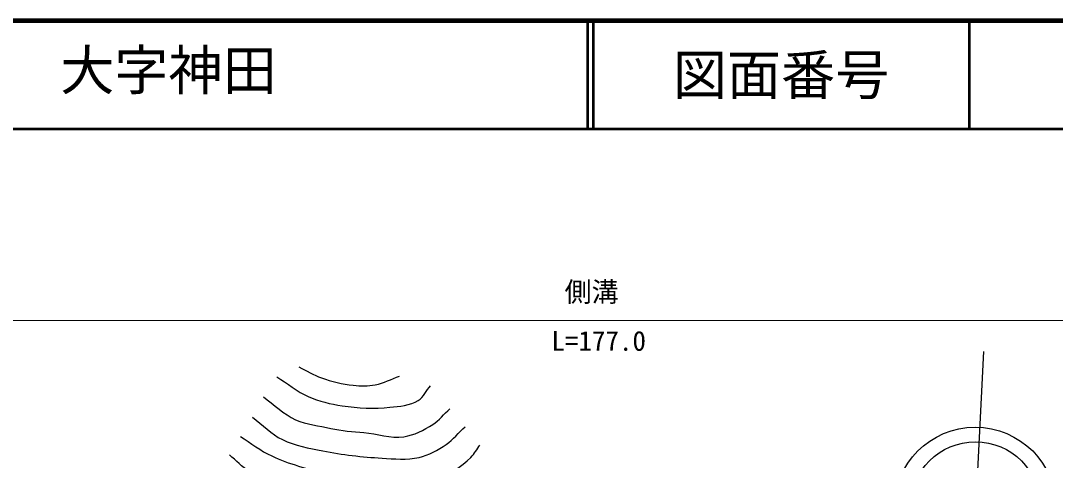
# Model space of a CAD drawing. Units: millimetres, scale not verified. Extents: x 40000 to 680000, y 20000 to 380000.
# Drawn here: x 456380 to 551952, y 339404 to 380000 of the extents above; entities that cross this region are included whole.
import ezdxf
from ezdxf.enums import TextEntityAlignment as Align

# ---------------------------------------------------------------- set-up
doc = ezdxf.new("R2010")
doc.units = ezdxf.units.MM
doc.header["$LTSCALE"] = 1000
for name, color, linetype, lineweight in [('M-BGD', 7, 'Continuous', 25), ('M-STR-HTXT', 7, 'Continuous', 13), ('M-TTL', 2, 'Continuous', 140), ('M-TTL-LINE', 7, 'Continuous', 50)]:
    doc.layers.add(name, color=color, linetype=linetype, lineweight=lineweight)
doc.layers.add('M-TTL-TXT', color=7, linetype='Continuous')
doc.styles.add('ＭＳ ゴシック', font='')
doc.styles.get('ＭＳ ゴシック').set_extended_font_data('MS Gothic')

msp = doc.modelspace()

# ---------------------------------------------------------------- linework, layer by layer
at = {"layer": 'M-BGD'}
msp.add_line((545305, 349441), (543698, 316448), dxfattribs=at)
for centre, radius in [((544557, 334959), 7501), ((544574, 335116), 6000)]:
    msp.add_circle(centre, radius, dxfattribs=at)
msp.add_arc((488901, 362581), 20612, 259.16225, 267.71485, dxfattribs=at)
for points, knots in [([(482077, 348023), (482773, 347689), (483438, 347278), (484166, 347021), (485115, 346687), (486104, 346434), (487104, 346330), (487778, 346259), (488469, 346253), (489135, 346377), (489909, 346520), (490618, 346907), (491359, 347172)], [0, 0, 0, 0, 1, 1, 1, 2, 2, 2, 3, 3, 3, 4, 4, 4, 4]), ([(480046, 347115), (481012, 346505), (481898, 345744), (482944, 345285), (483938, 344849), (485013, 344597), (486087, 344438), (487540, 344221), (489031, 344143), (490493, 344296), (491383, 344388), (492342, 344461), (493102, 344934), (493602, 345245), (493858, 345837), (494236, 346288)], [0, 0, 0, 0, 1, 1, 1, 2, 2, 2, 3, 3, 3, 4, 4, 4, 5, 5, 5, 5]), ([(478795, 345256), (479787, 344555), (480668, 343661), (481772, 343154), (482788, 342687), (483941, 342609), (485025, 342337)], [0, 0, 0, 0, 1, 1, 1, 2, 2, 2, 2]), ([(488079, 341986), (489313, 341851), (490553, 341403), (491781, 341583), (492733, 341723), (493631, 342184), (494440, 342706), (495042, 343094), (495492, 343678), (496018, 344164)], [0, 0, 0, 0, 1, 1, 1, 2, 2, 2, 3, 3, 3, 3]), ([(477802, 343374), (478720, 342687), (479526, 341820), (480554, 341314), (481712, 340745), (483016, 340527), (484281, 340275), (486085, 339916), (487922, 339703), (489759, 339607), (490896, 339548), (492067, 339406), (493175, 339667), (494077, 339879), (494920, 340338), (495685, 340861), (496346, 341313), (496852, 341958), (497436, 342507)], [0, 0, 0, 0, 1, 1, 1, 2, 2, 2, 3, 3, 3, 4, 4, 4, 5, 5, 5, 6, 6, 6, 6]), ([(476676, 341615), (477641, 341011), (478538, 340278), (479573, 339802), (481172, 339067), (482889, 338585), (484613, 338230), (486498, 337842), (488433, 337722), (490355, 337634), (491848, 337565), (493407, 337256), (494839, 337684), (496020, 338037), (497051, 338838), (497954, 339678), (498300, 340000), (498521, 340435), (498804, 340814)], [0, 0, 0, 0, 1, 1, 1, 2, 2, 2, 3, 3, 3, 4, 4, 4, 5, 5, 5, 6, 6, 6, 6]), ([(478380, 337972), (478088, 338104), (477775, 338197), (477503, 338367), (476829, 338789), (476280, 339386), (475668, 339895)], [0, 0, 0, 0, 1, 1, 1, 2, 2, 2, 2])]:
    msp.add_open_spline(points, degree=3, knots=knots, dxfattribs=at)
at = {"layer": 'M-STR-HTXT'}
msp.add_line((430189, 352299), (574433, 352299), dxfattribs=at)
at = {"layer": 'M-TTL'}
msp.add_line((680000, 380000), (40000, 380000), dxfattribs=at)
at = {"layer": 'M-TTL-LINE'}
for p, q in [((508747, 380000), (508747, 370000)), ((509247, 380000), (509247, 370000)), ((543997, 380000), (543997, 370000)), ((40000, 370000), (680000, 370000))]:
    msp.add_line(p, q, dxfattribs=at)

# ---------------------------------------------------------------- texts
at = {"layer": 'M-STR-HTXT', "style": 'ＭＳ ゴシック'}
msp.add_text('側溝', height=1833, dxfattribs=at).set_placement((509116, 353496), align=Align.BOTTOM_CENTER)
msp.add_text('L=177.0', height=1833, dxfattribs=at).set_placement((505411, 348967), align=Align.BOTTOM_LEFT)
at = {"layer": 'M-TTL-TXT', "style": 'ＭＳ ゴシック'}
msp.add_text('下関市豊北町大字滝部\u3000大字神田', height=3666, dxfattribs=at).set_placement((405024, 372500), align=Align.BOTTOM_LEFT)
msp.add_text('図面番号', height=3666, dxfattribs=at).set_placement((526622, 375000), align=Align.MIDDLE_CENTER)

doc.saveas('drawing.dxf')
